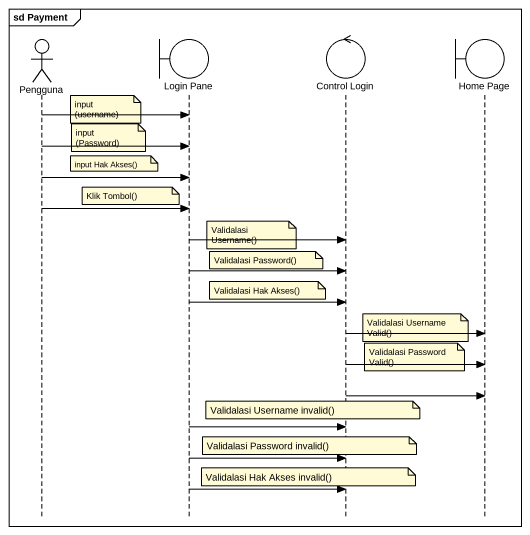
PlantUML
@startuml
mainframe sd Payment
hide footbox
actor Pengguna
boundary "Login Pane" as Login_Pane
control "Control Login" as Control_Login
boundary "Home Page" as Home_Page

note right of Pengguna : input (username)
Pengguna -> Login_Pane
note right of Pengguna : input (Password)
Pengguna -> Login_Pane
note right of Pengguna : input Hak Akses()
Pengguna -> Login_Pane
note left of Login_Pane : Klik Tombol()
Pengguna -> Login_Pane
note right of Login_Pane : Validalasi Username()
Login_Pane -> Control_Login
note right of Login_Pane : Validalasi Password()
Login_Pane -> Control_Login
note right of Login_Pane : Validalasi Hak Akses()
Login_Pane -> Control_Login
note right of Control_Login : Validalasi Username Valid()
Control_Login -> Home_Page
note right of Control_Login : Validalasi Password Valid()
Control_Login -> Home_Page
Control_Login -> Home_Page
note over Control_Login : Validalasi Username invalid()
Login_Pane -> Control_Login
note over Control_Login : Validalasi Password invalid()
Login_Pane -> Control_Login
note over Control_Login : Validalasi Hak Akses invalid()
Login_Pane -> Control_Login
@enduml
